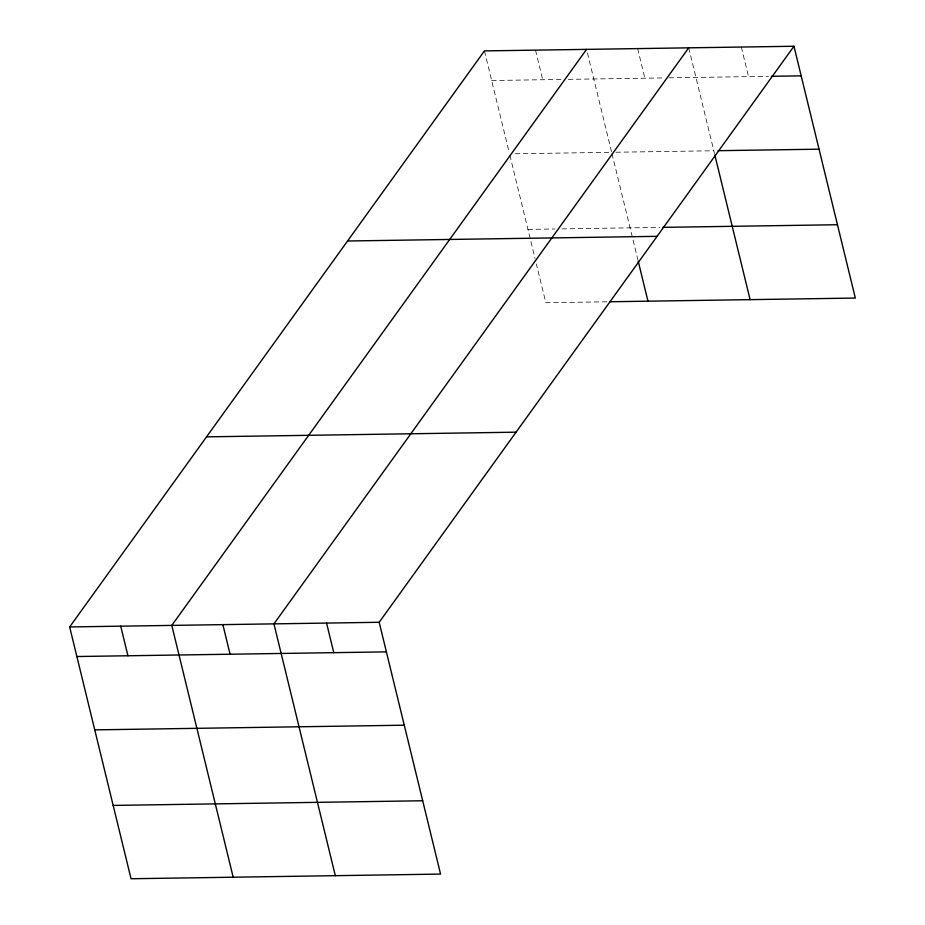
<?xml version="1.0" encoding="UTF-8"?>
<svg xmlns="http://www.w3.org/2000/svg" width="925" height="925" viewBox="0 0 925 925"><rect width="100%" height="100%" fill="white"/><g stroke="black" fill="none" stroke-linecap="round" stroke-linejoin="round"><path stroke-width="0.69" stroke-dasharray="4.62 3.47" d="M491.649 80.51L562.585 79.434M568.251 79.353L663.306 77.92M668.983 77.839L768.467 76.336M515.202 153.758L611.668 152.301L586.577 49.372M615.923 152.232L713.811 150.763M527.944 229.388L554.896 228.984M561.995 228.88L659.872 227.4M606.823 301.804L545.819 302.718L536.373 263.983M741.341 47.048L748.556 76.636M688.72 47.834L714.493 153.562M637.649 48.609L644.864 78.197M612.003 153.7L637.845 259.671M535.506 50.147L542.721 79.735M484.434 50.91L509.189 152.452M509.872 155.238L535.032 258.445"/><path stroke-width="1.39" d="M793.962 46.25L379.181 622.282L440.566 874.09L131.038 878.75L69.664 626.942L484.434 50.91L793.962 46.25L855.336 298.058L609.656 301.758M586.577 49.372L171.796 625.404L233.181 877.212M688.72 47.834L273.939 623.866L335.324 875.674M771.311 76.301L801.177 75.85M718.077 150.694L819.053 149.179M662.716 227.365L837.46 224.729M347.557 240.997L657.085 236.338M206.529 436.854L516.058 432.183M69.664 626.942L379.181 622.282M76.868 656.53L386.396 651.871M94.755 729.871L404.271 725.2M113.162 805.421L422.69 800.761M714.828 154.961L750.106 299.642M638.181 261.058L647.962 301.18M326.56 623.068L333.775 652.668M222.867 624.629L230.082 654.229M120.724 626.167L127.939 655.767"/></g></svg>
